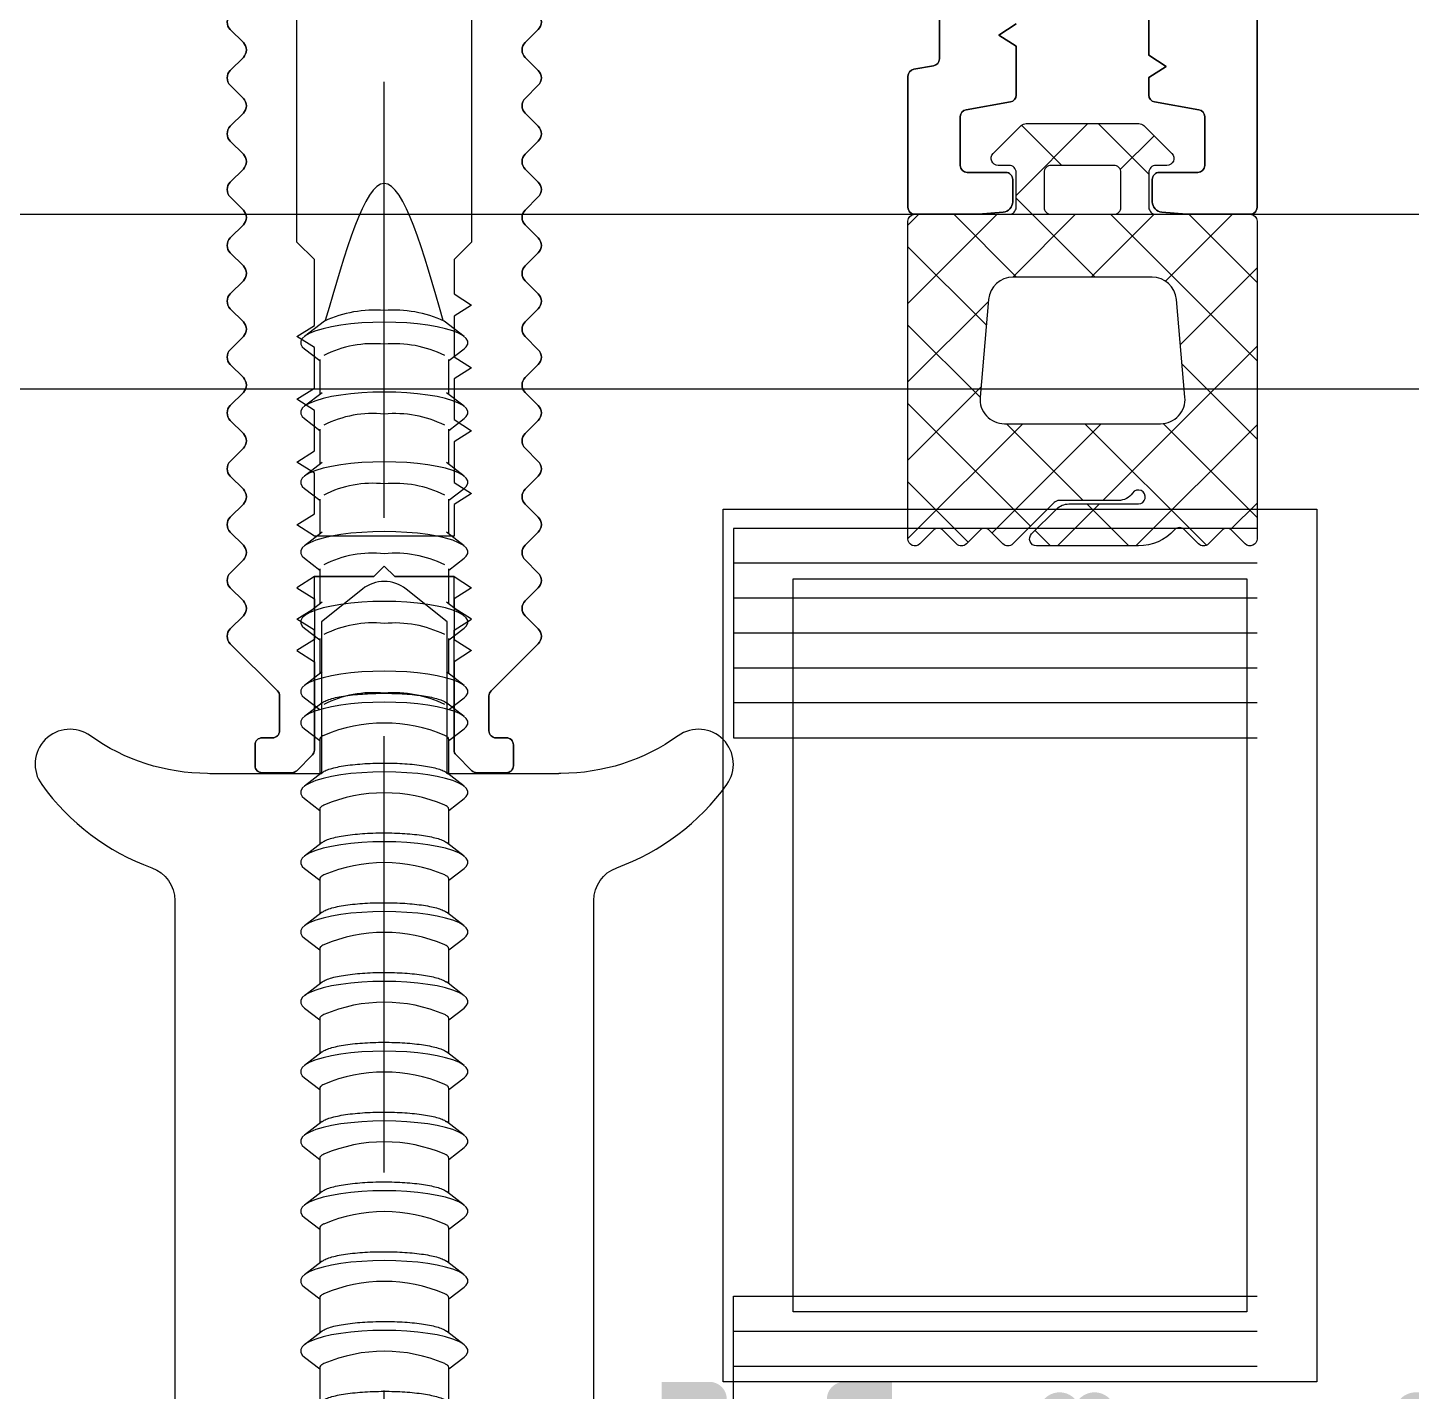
# Model space of a CAD drawing. Header units: inches. Extents: x 21 to 32698, y 13 to 3712.
# Drawn here: x 12556.437 to 12560.4, y 963.711 to 967.618 of the extents above; entities that cross this region are included whole.
import ezdxf

# ---------------------------------------------------------------- set-up
doc = ezdxf.new("R2010")
doc.units = ezdxf.units.IN
doc.header["$MEASUREMENT"] = 0
doc.set_wipeout_variables(frame=1)
doc.linetypes.add('1+1 dbx a2$0$374_BLD_A1_BLOK_2$0$HIDDEN', pattern=[0.375, 0.25, -0.125])
for name, color, linetype, lineweight in [('Z_MİM_-KM-GLAZ', 8, 'Continuous', 25), ('Z_MİM_-KM-PAINT', 8, 'Continuous', 25), ('Z_MİM_-KM-WALL-PLASTER', 8, 'Continuous', 25), ('Z_MİM_78-köpük', 8, 'Continuous', 25), ('Z_MİM_ALUMINIUM', 8, 'Continuous', 25), ('Z_MİM_fitiller_k', 8, 'Continuous', 25), ('Z_MİM_MYM_CAM', 8, 'Continuous', 25), ('Z_MİM_PROFIL', 8, 'Continuous', 25), ('Z_MİM_TR', 8, 'Continuous', 25)]:
    doc.layers.add(name, color=color, linetype=linetype, lineweight=lineweight)
pattern_1 = [(45, (15.19323, -18.45002), (-0.1122532, 0.1122532), []), (135, (15.19323, -18.45002), (-0.1122532, -0.1122532), [])]

# ---------------------------------------------------------------- blocks, each defined once
blk = doc.blocks.new('D09056')
at = {"layer": 'Z_MİM_78-köpük'}
blk.add_lwpolyline([(6, -9.143, -0.314914), (6.657, -8.204, 0.149332), (9.81, -5.822, 0.850698), (8.418, -4.422, -0.156616), (5.062, -5.5), (5, -5.5), (5, -5.509), (1.8, -5.509), (1.8, -1.16), (0.625, -0.219, 0.351086), (-0.625, -0.219), (-1.8, -1.16), (-1.8, -5.509), (-5, -5.509), (-5.062, -5.5, -0.156616), (-8.418, -4.422, 0.850698), (-9.81, -5.822, 0.149332), (-6.657, -8.204, -0.314914), (-6, -9.143), (-6, -25.073, -0.555494), (-7.442, -25.97, -0.047351), (-8.397, -25.381, 0.866334), (-9.803, -26.775, 0.237484), (-4.371, -29.509), (4.371, -29.509, 0.237484), (9.803, -26.775, 0.866334), (8.397, -25.381, -0.047351), (7.442, -25.97, -0.555494), (6, -25.073)], format="xyb", close=True, dxfattribs=at)
blk = doc.blocks.new('32323')
at = {"linetype": 'Continuous'}
for p, q in [((-1.384, -3.731), (-1.956, -4.172)), ((2.62, -4.172), (2.048, -3.731)), ((-1.956, -4.526), (-1.518, -4.863)), ((2.182, -4.863), (2.62, -4.526)), ((-1.518, -4.829), (-1.518, -5.835)), ((2.182, -5.835), (2.182, -4.829)), ((-1.451, -5.783), (-1.956, -6.172)), ((2.62, -6.172), (2.115, -5.783)), ((-1.956, -6.526), (-1.518, -6.863)), ((2.182, -6.863), (2.62, -6.526)), ((-1.518, -6.829), (-1.518, -7.835)), ((2.182, -7.835), (2.182, -6.829)), ((-1.451, -7.783), (-1.956, -8.172)), ((2.62, -8.172), (2.115, -7.783)), ((-1.956, -8.526), (-1.518, -8.863)), ((2.182, -8.863), (2.62, -8.526)), ((-1.518, -8.829), (-1.518, -9.835)), ((2.182, -9.835), (2.182, -8.829)), ((-1.451, -9.783), (-1.956, -10.172)), ((2.62, -10.172), (2.115, -9.783)), ((-1.956, -10.526), (-1.518, -10.863)), ((2.182, -10.863), (2.62, -10.526)), ((-1.518, -10.829), (-1.518, -11.835)), ((2.182, -11.835), (2.182, -10.829)), ((-1.451, -11.783), (-1.956, -12.172)), ((2.62, -12.172), (2.115, -11.783)), ((-1.956, -12.526), (-1.518, -12.863)), ((2.182, -12.863), (2.62, -12.526)), ((-1.518, -12.829), (-1.518, -13.835)), ((2.182, -13.835), (2.182, -12.829)), ((-1.451, -13.783), (-1.956, -14.172)), ((2.62, -14.172), (2.115, -13.783)), ((-1.956, -14.526), (-1.518, -14.863)), ((2.182, -14.863), (2.62, -14.526)), ((-1.448, -14.668), (-1.955, -15.059)), ((2.621, -15.059), (2.112, -14.667)), ((-1.955, -15.413), (-1.517, -15.75)), ((2.183, -15.75), (2.621, -15.413)), ((-1.517, -15.715), (-1.517, -16.721)), ((2.183, -16.721), (2.183, -15.715)), ((-1.448, -16.668), (-1.955, -17.059)), ((2.621, -17.059), (2.112, -16.667)), ((-1.955, -17.413), (-1.517, -17.75)), ((2.183, -17.75), (2.621, -17.413)), ((-1.517, -17.715), (-1.517, -18.721)), ((2.183, -18.721), (2.183, -17.715)), ((-1.448, -18.668), (-1.955, -19.059)), ((2.621, -19.059), (2.112, -18.667)), ((-1.955, -19.413), (-1.517, -19.75)), ((2.183, -19.75), (2.621, -19.413)), ((-1.517, -19.715), (-1.517, -20.721)), ((2.183, -20.721), (2.183, -19.715)), ((-1.448, -20.668), (-1.955, -21.059)), ((2.621, -21.059), (2.112, -20.667)), ((-1.955, -21.413), (-1.517, -21.75)), ((-1.517, -21.715), (-1.517, -22.721)), ((2.183, -21.75), (2.621, -21.413)), ((2.183, -22.721), (2.183, -21.715)), ((-1.448, -22.668), (-1.955, -23.059)), ((2.621, -23.059), (2.112, -22.667)), ((-1.955, -23.413), (-1.517, -23.75)), ((-1.517, -23.715), (-1.517, -24.721)), ((2.183, -23.75), (2.621, -23.413)), ((2.183, -24.721), (2.183, -23.715)), ((-1.448, -24.668), (-1.955, -25.059)), ((2.621, -25.059), (2.112, -24.667)), ((-1.955, -25.413), (-1.517, -25.75)), ((-1.517, -25.715), (-1.517, -26.721)), ((2.183, -25.75), (2.621, -25.413)), ((2.183, -26.721), (2.183, -25.715)), ((-1.448, -26.668), (-1.955, -27.059)), ((2.621, -27.059), (2.112, -26.667)), ((-1.955, -27.413), (-1.517, -27.75)), ((-1.517, -27.715), (-1.517, -28.721)), ((2.183, -27.75), (2.621, -27.413)), ((2.183, -28.721), (2.183, -27.715)), ((-1.448, -28.668), (-1.955, -29.059)), ((2.621, -29.059), (2.112, -28.667)), ((-1.955, -29.413), (-1.517, -29.75)), ((-1.517, -29.715), (-1.517, -30.721)), ((2.183, -29.75), (2.621, -29.413)), ((2.183, -30.721), (2.183, -29.715)), ((-1.448, -30.668), (-1.955, -31.059)), ((2.621, -31.059), (2.112, -30.667)), ((-1.955, -31.413), (-1.517, -31.75)), ((2.183, -31.75), (2.621, -31.413)), ((-1.517, -31.715), (-1.517, -32.721)), ((2.183, -32.721), (2.183, -31.715)), ((-1.448, -32.668), (-1.955, -33.059)), ((2.621, -33.059), (2.112, -32.667)), ((-1.955, -33.413), (-1.517, -33.75)), ((2.183, -33.75), (2.621, -33.413)), ((-1.517, -33.715), (-1.517, -34.721)), ((2.183, -34.721), (2.183, -33.715))]:
    blk.add_line(p, q, dxfattribs=at)
at = {"linetype": 'Continuous', "flags": 128}
for points in [[(0.332, -3.763), (0.005, -3.769), (-0.315, -3.785), (-0.624, -3.812), (-0.915, -3.849), (-1.182, -3.895), (-1.422, -3.949), (-1.629, -4.011), (-1.799, -4.08), (-1.929, -4.153), (-2.018, -4.23), (-2.062, -4.309), (-2.062, -4.389), (-2.018, -4.468), (-1.956, -4.526)], [(2.62, -4.526), (2.682, -4.468), (2.727, -4.389), (2.727, -4.309), (2.682, -4.23), (2.594, -4.153), (2.463, -4.08), (2.293, -4.011), (2.086, -3.949), (1.847, -3.895), (1.579, -3.849), (1.288, -3.812), (0.98, -3.785), (0.659, -3.769), (0.332, -3.763)], [(0.332, -5.763), (0.005, -5.769), (-0.315, -5.785), (-0.624, -5.812), (-0.915, -5.849), (-1.182, -5.895), (-1.422, -5.949), (-1.629, -6.011), (-1.799, -6.08), (-1.929, -6.153), (-2.018, -6.23), (-2.062, -6.309), (-2.062, -6.389), (-2.018, -6.468), (-1.956, -6.526)], [(2.62, -6.526), (2.682, -6.468), (2.727, -6.389), (2.727, -6.309), (2.682, -6.23), (2.594, -6.153), (2.463, -6.08), (2.293, -6.011), (2.086, -5.949), (1.847, -5.895), (1.579, -5.849), (1.288, -5.812), (0.98, -5.785), (0.659, -5.769), (0.332, -5.763)], [(0.332, -7.763), (0.005, -7.769), (-0.315, -7.785), (-0.624, -7.812), (-0.915, -7.849), (-1.182, -7.895), (-1.422, -7.949), (-1.629, -8.011), (-1.799, -8.08), (-1.929, -8.153), (-2.018, -8.23), (-2.062, -8.309), (-2.062, -8.389), (-2.018, -8.468), (-1.956, -8.526)], [(2.62, -8.526), (2.682, -8.468), (2.727, -8.389), (2.727, -8.309), (2.682, -8.23), (2.594, -8.153), (2.463, -8.08), (2.293, -8.011), (2.086, -7.949), (1.847, -7.895), (1.579, -7.849), (1.288, -7.812), (0.98, -7.785), (0.659, -7.769), (0.332, -7.763)], [(0.332, -9.763), (0.005, -9.769), (-0.315, -9.785), (-0.624, -9.812), (-0.915, -9.849), (-1.182, -9.895), (-1.422, -9.949), (-1.629, -10.011), (-1.799, -10.08), (-1.929, -10.153), (-2.018, -10.23), (-2.062, -10.309), (-2.062, -10.389), (-2.018, -10.468), (-1.956, -10.526)], [(2.62, -10.526), (2.682, -10.468), (2.727, -10.389), (2.727, -10.309), (2.682, -10.23), (2.594, -10.153), (2.463, -10.08), (2.293, -10.011), (2.086, -9.949), (1.847, -9.895), (1.579, -9.849), (1.288, -9.812), (0.98, -9.785), (0.659, -9.769), (0.332, -9.763)], [(0.332, -11.763), (0.005, -11.769), (-0.315, -11.785), (-0.624, -11.812), (-0.915, -11.849), (-1.182, -11.895), (-1.422, -11.949), (-1.629, -12.011), (-1.799, -12.08), (-1.929, -12.153), (-2.018, -12.23), (-2.062, -12.309), (-2.062, -12.389), (-2.018, -12.468), (-1.956, -12.526)], [(2.62, -12.526), (2.682, -12.468), (2.727, -12.389), (2.727, -12.309), (2.682, -12.23), (2.594, -12.153), (2.463, -12.08), (2.293, -12.011), (2.086, -11.949), (1.847, -11.895), (1.579, -11.849), (1.288, -11.812), (0.98, -11.785), (0.659, -11.769), (0.332, -11.763)], [(0.332, -13.763), (0.005, -13.769), (-0.315, -13.785), (-0.624, -13.812), (-0.915, -13.849), (-1.182, -13.895), (-1.422, -13.949), (-1.629, -14.011), (-1.799, -14.08), (-1.929, -14.153), (-2.018, -14.23), (-2.062, -14.309), (-2.062, -14.389), (-2.018, -14.468), (-1.956, -14.526)], [(2.62, -14.526), (2.682, -14.468), (2.727, -14.389), (2.727, -14.309), (2.682, -14.23), (2.594, -14.153), (2.463, -14.08), (2.293, -14.011), (2.086, -13.949), (1.847, -13.895), (1.579, -13.849), (1.288, -13.812), (0.98, -13.785), (0.659, -13.769), (0.332, -13.763)], [(0.333, -14.65), (0.006, -14.655), (-0.315, -14.672), (-0.623, -14.698), (-0.914, -14.735), (-1.182, -14.781), (-1.421, -14.836), (-1.628, -14.898), (-1.798, -14.966), (-1.929, -15.039), (-2.017, -15.116), (-2.062, -15.196), (-2.062, -15.276), (-2.017, -15.355), (-1.955, -15.413)], [(2.621, -15.413), (2.682, -15.355), (2.727, -15.276), (2.727, -15.196), (2.682, -15.116), (2.594, -15.039), (2.464, -14.966), (2.293, -14.898), (2.087, -14.836), (1.847, -14.781), (1.58, -14.735), (1.289, -14.698), (0.98, -14.672), (0.659, -14.655), (0.333, -14.65)], [(0.333, -16.65), (0.006, -16.655), (-0.315, -16.672), (-0.623, -16.698), (-0.914, -16.735), (-1.182, -16.781), (-1.421, -16.836), (-1.628, -16.898), (-1.798, -16.966), (-1.929, -17.039), (-2.017, -17.116), (-2.062, -17.196), (-2.062, -17.276), (-2.017, -17.355), (-1.955, -17.413)], [(2.621, -17.413), (2.682, -17.355), (2.727, -17.276), (2.727, -17.196), (2.682, -17.116), (2.594, -17.039), (2.464, -16.966), (2.293, -16.898), (2.087, -16.836), (1.847, -16.781), (1.58, -16.735), (1.289, -16.698), (0.98, -16.672), (0.659, -16.655), (0.333, -16.65)], [(0.333, -18.65), (0.006, -18.655), (-0.315, -18.672), (-0.623, -18.698), (-0.914, -18.735), (-1.182, -18.781), (-1.421, -18.836), (-1.628, -18.898), (-1.798, -18.966), (-1.929, -19.039), (-2.017, -19.116), (-2.062, -19.196), (-2.062, -19.276), (-2.017, -19.355), (-1.955, -19.413)], [(2.621, -19.413), (2.682, -19.355), (2.727, -19.276), (2.727, -19.196), (2.682, -19.116), (2.594, -19.039), (2.464, -18.966), (2.293, -18.898), (2.087, -18.836), (1.847, -18.781), (1.58, -18.735), (1.289, -18.698), (0.98, -18.672), (0.659, -18.655), (0.333, -18.65)], [(0.333, -20.65), (0.006, -20.655), (-0.315, -20.672), (-0.623, -20.698), (-0.914, -20.735), (-1.182, -20.781), (-1.421, -20.836), (-1.628, -20.898), (-1.798, -20.966), (-1.929, -21.039), (-2.017, -21.116), (-2.062, -21.196), (-2.062, -21.276), (-2.017, -21.355), (-1.955, -21.413)], [(2.621, -21.413), (2.682, -21.355), (2.727, -21.276), (2.727, -21.196), (2.682, -21.116), (2.594, -21.039), (2.464, -20.966), (2.293, -20.898), (2.087, -20.836), (1.847, -20.781), (1.58, -20.735), (1.289, -20.698), (0.98, -20.672), (0.659, -20.655), (0.333, -20.65)], [(0.333, -22.65), (0.006, -22.655), (-0.315, -22.672), (-0.623, -22.698), (-0.914, -22.735), (-1.182, -22.781), (-1.421, -22.836), (-1.628, -22.898), (-1.798, -22.966), (-1.929, -23.039), (-2.017, -23.116), (-2.062, -23.196), (-2.062, -23.276), (-2.017, -23.355), (-1.955, -23.413)], [(2.621, -23.413), (2.682, -23.355), (2.727, -23.276), (2.727, -23.196), (2.682, -23.116), (2.594, -23.039), (2.464, -22.966), (2.293, -22.898), (2.087, -22.836), (1.847, -22.781), (1.58, -22.735), (1.289, -22.698), (0.98, -22.672), (0.659, -22.655), (0.333, -22.65)], [(0.333, -24.65), (0.006, -24.655), (-0.315, -24.672), (-0.623, -24.698), (-0.914, -24.735), (-1.182, -24.781), (-1.421, -24.836), (-1.628, -24.898), (-1.798, -24.966), (-1.929, -25.039), (-2.017, -25.116), (-2.062, -25.196), (-2.062, -25.276), (-2.017, -25.355), (-1.955, -25.413)], [(2.621, -25.413), (2.682, -25.355), (2.727, -25.276), (2.727, -25.196), (2.682, -25.116), (2.594, -25.039), (2.464, -24.966), (2.293, -24.898), (2.087, -24.836), (1.847, -24.781), (1.58, -24.735), (1.289, -24.698), (0.98, -24.672), (0.659, -24.655), (0.333, -24.65)], [(0.333, -26.65), (0.006, -26.655), (-0.315, -26.672), (-0.623, -26.698), (-0.914, -26.735), (-1.182, -26.781), (-1.421, -26.836), (-1.628, -26.898), (-1.798, -26.966), (-1.929, -27.039), (-2.017, -27.116), (-2.062, -27.196), (-2.062, -27.276), (-2.017, -27.355), (-1.955, -27.413)], [(2.621, -27.413), (2.682, -27.355), (2.727, -27.276), (2.727, -27.196), (2.682, -27.116), (2.594, -27.039), (2.464, -26.966), (2.293, -26.898), (2.087, -26.836), (1.847, -26.781), (1.58, -26.735), (1.289, -26.698), (0.98, -26.672), (0.659, -26.655), (0.333, -26.65)], [(0.333, -28.65), (0.006, -28.655), (-0.315, -28.672), (-0.623, -28.698), (-0.914, -28.735), (-1.182, -28.781), (-1.421, -28.836), (-1.628, -28.898), (-1.798, -28.966), (-1.929, -29.039), (-2.017, -29.116), (-2.062, -29.196), (-2.062, -29.276), (-2.017, -29.355), (-1.955, -29.413)], [(2.621, -29.413), (2.682, -29.355), (2.727, -29.276), (2.727, -29.196), (2.682, -29.116), (2.594, -29.039), (2.464, -28.966), (2.293, -28.898), (2.087, -28.836), (1.847, -28.781), (1.58, -28.735), (1.289, -28.698), (0.98, -28.672), (0.659, -28.655), (0.333, -28.65)], [(0.333, -30.65), (0.006, -30.655), (-0.315, -30.672), (-0.623, -30.698), (-0.914, -30.735), (-1.182, -30.781), (-1.421, -30.836), (-1.628, -30.898), (-1.798, -30.966), (-1.929, -31.039), (-2.017, -31.116), (-2.062, -31.196), (-2.062, -31.276), (-2.017, -31.355), (-1.955, -31.413)], [(2.621, -31.413), (2.682, -31.355), (2.727, -31.276), (2.727, -31.196), (2.682, -31.116), (2.594, -31.039), (2.464, -30.966), (2.293, -30.898), (2.087, -30.836), (1.847, -30.781), (1.58, -30.735), (1.289, -30.698), (0.98, -30.672), (0.659, -30.655), (0.333, -30.65)], [(0.333, -32.65), (0.006, -32.655), (-0.315, -32.672), (-0.623, -32.698), (-0.914, -32.735), (-1.182, -32.781), (-1.421, -32.836), (-1.628, -32.898), (-1.798, -32.966), (-1.929, -33.039), (-2.017, -33.116), (-2.062, -33.196), (-2.062, -33.276), (-2.017, -33.355), (-1.955, -33.413)], [(2.621, -33.413), (2.682, -33.355), (2.727, -33.276), (2.727, -33.196), (2.682, -33.116), (2.594, -33.039), (2.464, -32.966), (2.293, -32.898), (2.087, -32.836), (1.847, -32.781), (1.58, -32.735), (1.289, -32.698), (0.98, -32.672), (0.659, -32.655), (0.333, -32.65)]]:
    blk.add_lwpolyline(points, dxfattribs=at)
at = {"linetype": 'Continuous'}
for centre, radius, start, end in [((0.069, -6.906), 3.491, 85.6736, 114.5911), ((0.596, -6.906), 3.491, 65.4089, 94.3264), ((0.006, -7.478), 3.1, 83.9654, 116.9829), ((0.631, -7.623), 3.242, 63.7595, 95.2922), ((0.006, -9.478), 3.1, 83.9654, 116.9829), ((0.631, -9.623), 3.242, 63.7595, 95.2922), ((0.006, -11.478), 3.1, 83.9654, 116.9829), ((0.631, -11.623), 3.242, 63.7595, 95.2922), ((0.006, -13.478), 3.1, 83.9654, 116.9829), ((0.631, -13.623), 3.242, 63.7595, 95.2922), ((0.006, -15.478), 3.1, 83.9654, 116.9829), ((0.631, -15.623), 3.242, 63.7595, 95.2922), ((0.006, -17.478), 3.1, 83.9654, 116.9829), ((0.631, -17.623), 3.242, 63.7595, 95.2922), ((0.333, -19.659), 4.412, 66.8739, 113.1261), ((0.333, -21.659), 4.412, 66.8739, 113.1261), ((0.333, -23.659), 4.412, 66.8739, 113.1261), ((0.333, -25.659), 4.412, 66.8739, 113.1261), ((0.333, -27.659), 4.412, 66.8739, 113.1261), ((0.333, -29.659), 4.412, 66.8739, 113.1261), ((0.333, -31.659), 4.412, 66.8739, 113.1261), ((0.333, -33.659), 4.412, 66.8739, 113.1261), ((0.333, -35.659), 4.412, 66.8739, 113.1261), ((0.333, -37.659), 4.412, 66.8739, 113.1261)]:
    blk.add_arc(centre, radius, start, end, dxfattribs=at)
blk.add_open_spline([(2.021, -3.712), (1.458, -1.75), (0.332, 2.175), (-0.794, -1.75), (-1.356, -3.712)], degree=3, dxfattribs=at)
for points, knots in [([(-1.446, -14.67), (-1.421, -14.652), (-1.366, -14.613), (-1.217, -14.558), (-1.02, -14.508), (-0.781, -14.465), (-0.514, -14.433), (-0.221, -14.409), (0.082, -14.396), (0.394, -14.393), (0.699, -14.4), (0.996, -14.417), (1.271, -14.443), (1.523, -14.478), (1.742, -14.521), (1.922, -14.572), (2.048, -14.622), (2.093, -14.657), (2.11, -14.67)], [0, 0, 0, 0, 0.055523, 0.121419, 0.189295, 0.25398, 0.320615, 0.384043, 0.449365, 0.511897, 0.576262, 0.638514, 0.70255, 0.765196, 0.829608, 0.8932, 0.958568, 1, 1, 1, 1]), ([(-1.4, -15.601), (-1.437, -15.622), (-1.504, -15.659), (-1.513, -15.698), (-1.517, -15.715)], [0, 0, 0, 0, 0.544146, 1, 1, 1, 1]), ([(2.177, -15.715), (2.177, -15.703), (2.177, -15.673), (2.13, -15.634), (2.08, -15.609), (2.065, -15.601)], [0, 0, 0, 0, 0.3131142, 0.7960874, 1, 1, 1, 1]), ([(-1.446, -16.67), (-1.421, -16.652), (-1.366, -16.613), (-1.217, -16.558), (-1.02, -16.508), (-0.781, -16.465), (-0.514, -16.433), (-0.221, -16.409), (0.082, -16.396), (0.394, -16.393), (0.699, -16.4), (0.996, -16.417), (1.271, -16.443), (1.523, -16.478), (1.742, -16.521), (1.922, -16.572), (2.048, -16.622), (2.093, -16.657), (2.11, -16.67)], [0, 0, 0, 0, 0.055523, 0.121419, 0.189295, 0.25398, 0.320615, 0.384043, 0.449365, 0.511897, 0.576262, 0.638514, 0.70255, 0.765196, 0.829608, 0.8932, 0.958568, 1, 1, 1, 1]), ([(-1.4, -17.601), (-1.437, -17.622), (-1.504, -17.659), (-1.513, -17.698), (-1.517, -17.715)], [0, 0, 0, 0, 0.544146, 1, 1, 1, 1]), ([(2.177, -17.715), (2.177, -17.703), (2.177, -17.673), (2.13, -17.634), (2.08, -17.609), (2.065, -17.601)], [0, 0, 0, 0, 0.3131142, 0.7960874, 1, 1, 1, 1]), ([(-1.446, -18.67), (-1.421, -18.652), (-1.366, -18.613), (-1.217, -18.558), (-1.02, -18.508), (-0.781, -18.465), (-0.514, -18.433), (-0.221, -18.409), (0.082, -18.396), (0.394, -18.393), (0.699, -18.4), (0.996, -18.417), (1.271, -18.443), (1.523, -18.478), (1.742, -18.521), (1.922, -18.572), (2.048, -18.622), (2.093, -18.657), (2.11, -18.67)], [0, 0, 0, 0, 0.055523, 0.121419, 0.189295, 0.25398, 0.320615, 0.384043, 0.449365, 0.511897, 0.576262, 0.638514, 0.70255, 0.765196, 0.829608, 0.8932, 0.958568, 1, 1, 1, 1]), ([(-1.4, -19.601), (-1.437, -19.622), (-1.504, -19.659), (-1.513, -19.698), (-1.517, -19.715)], [0, 0, 0, 0, 0.544146, 1, 1, 1, 1]), ([(2.177, -19.715), (2.177, -19.703), (2.177, -19.673), (2.13, -19.634), (2.08, -19.609), (2.065, -19.601)], [0, 0, 0, 0, 0.3131142, 0.7960874, 1, 1, 1, 1]), ([(-1.446, -20.67), (-1.421, -20.652), (-1.366, -20.613), (-1.217, -20.558), (-1.02, -20.508), (-0.781, -20.465), (-0.514, -20.433), (-0.221, -20.409), (0.082, -20.396), (0.394, -20.393), (0.699, -20.4), (0.996, -20.417), (1.271, -20.443), (1.523, -20.478), (1.742, -20.521), (1.922, -20.572), (2.048, -20.622), (2.093, -20.657), (2.11, -20.67)], [0, 0, 0, 0, 0.055523, 0.121419, 0.189295, 0.25398, 0.320615, 0.384043, 0.449365, 0.511897, 0.576262, 0.638514, 0.70255, 0.765196, 0.829608, 0.8932, 0.958568, 1, 1, 1, 1]), ([(-1.4, -21.601), (-1.437, -21.622), (-1.504, -21.659), (-1.513, -21.698), (-1.517, -21.715)], [0, 0, 0, 0, 0.544146, 1, 1, 1, 1]), ([(2.177, -21.715), (2.177, -21.703), (2.177, -21.673), (2.13, -21.634), (2.08, -21.609), (2.065, -21.601)], [0, 0, 0, 0, 0.3131142, 0.7960874, 1, 1, 1, 1]), ([(-1.446, -22.67), (-1.421, -22.652), (-1.366, -22.613), (-1.217, -22.558), (-1.02, -22.508), (-0.781, -22.465), (-0.514, -22.433), (-0.221, -22.409), (0.082, -22.396), (0.394, -22.393), (0.699, -22.4), (0.996, -22.417), (1.271, -22.443), (1.523, -22.478), (1.742, -22.521), (1.922, -22.572), (2.048, -22.622), (2.093, -22.657), (2.11, -22.67)], [0, 0, 0, 0, 0.055523, 0.121419, 0.189295, 0.25398, 0.320615, 0.384043, 0.449365, 0.511897, 0.576262, 0.638514, 0.70255, 0.765196, 0.829608, 0.8932, 0.958568, 1, 1, 1, 1]), ([(-1.4, -23.601), (-1.437, -23.622), (-1.504, -23.659), (-1.513, -23.698), (-1.517, -23.715)], [0, 0, 0, 0, 0.544146, 1, 1, 1, 1]), ([(2.177, -23.715), (2.177, -23.703), (2.177, -23.673), (2.13, -23.634), (2.08, -23.609), (2.065, -23.601)], [0, 0, 0, 0, 0.313114, 0.796087, 1, 1, 1, 1]), ([(-1.446, -24.67), (-1.421, -24.652), (-1.366, -24.613), (-1.217, -24.558), (-1.02, -24.508), (-0.781, -24.465), (-0.514, -24.433), (-0.221, -24.409), (0.082, -24.396), (0.394, -24.393), (0.699, -24.4), (0.996, -24.417), (1.271, -24.443), (1.523, -24.478), (1.742, -24.521), (1.922, -24.572), (2.048, -24.622), (2.093, -24.657), (2.11, -24.67)], [0, 0, 0, 0, 0.055523, 0.121419, 0.189295, 0.25398, 0.320615, 0.384043, 0.449365, 0.511897, 0.576262, 0.638514, 0.70255, 0.765196, 0.829608, 0.8932, 0.958568, 1, 1, 1, 1]), ([(-1.4, -25.601), (-1.437, -25.622), (-1.504, -25.659), (-1.513, -25.698), (-1.517, -25.715)], [0, 0, 0, 0, 0.5441463, 1, 1, 1, 1]), ([(2.177, -25.715), (2.177, -25.703), (2.177, -25.673), (2.13, -25.634), (2.08, -25.609), (2.065, -25.601)], [0, 0, 0, 0, 0.3131142, 0.7960874, 1, 1, 1, 1]), ([(-1.446, -26.67), (-1.421, -26.652), (-1.366, -26.613), (-1.217, -26.558), (-1.02, -26.508), (-0.781, -26.465), (-0.514, -26.433), (-0.221, -26.409), (0.082, -26.396), (0.394, -26.393), (0.699, -26.4), (0.996, -26.417), (1.271, -26.443), (1.523, -26.478), (1.742, -26.521), (1.922, -26.572), (2.048, -26.622), (2.093, -26.657), (2.11, -26.67)], [0, 0, 0, 0, 0.055523, 0.121419, 0.189295, 0.25398, 0.320615, 0.384043, 0.449365, 0.511897, 0.576262, 0.638514, 0.70255, 0.765196, 0.829608, 0.8932, 0.958568, 1, 1, 1, 1]), ([(-1.4, -27.601), (-1.437, -27.622), (-1.504, -27.659), (-1.513, -27.698), (-1.517, -27.715)], [0, 0, 0, 0, 0.544146, 1, 1, 1, 1]), ([(2.177, -27.715), (2.177, -27.703), (2.177, -27.673), (2.13, -27.634), (2.08, -27.609), (2.065, -27.601)], [0, 0, 0, 0, 0.3131142, 0.7960874, 1, 1, 1, 1]), ([(-1.446, -28.67), (-1.421, -28.652), (-1.366, -28.613), (-1.217, -28.558), (-1.02, -28.508), (-0.781, -28.465), (-0.514, -28.433), (-0.221, -28.409), (0.082, -28.396), (0.394, -28.393), (0.699, -28.4), (0.996, -28.417), (1.271, -28.443), (1.523, -28.478), (1.742, -28.521), (1.922, -28.572), (2.048, -28.622), (2.093, -28.657), (2.11, -28.67)], [0, 0, 0, 0, 0.055523, 0.121419, 0.189295, 0.25398, 0.320615, 0.384043, 0.449365, 0.511897, 0.576262, 0.638514, 0.70255, 0.765196, 0.829608, 0.8932, 0.958568, 1, 1, 1, 1]), ([(-1.4, -29.601), (-1.437, -29.622), (-1.504, -29.659), (-1.513, -29.698), (-1.517, -29.715)], [0, 0, 0, 0, 0.544146, 1, 1, 1, 1]), ([(2.177, -29.715), (2.177, -29.703), (2.177, -29.673), (2.13, -29.634), (2.08, -29.609), (2.065, -29.601)], [0, 0, 0, 0, 0.313114, 0.796087, 1, 1, 1, 1]), ([(-1.446, -30.67), (-1.421, -30.652), (-1.366, -30.613), (-1.217, -30.558), (-1.02, -30.508), (-0.781, -30.465), (-0.514, -30.433), (-0.221, -30.409), (0.082, -30.396), (0.394, -30.393), (0.699, -30.4), (0.996, -30.417), (1.271, -30.443), (1.523, -30.478), (1.742, -30.521), (1.922, -30.572), (2.048, -30.622), (2.093, -30.657), (2.11, -30.67)], [0, 0, 0, 0, 0.055523, 0.121419, 0.189295, 0.25398, 0.320615, 0.384043, 0.449365, 0.511897, 0.576262, 0.638514, 0.70255, 0.765196, 0.829608, 0.8932, 0.958568, 1, 1, 1, 1]), ([(-1.4, -31.601), (-1.437, -31.622), (-1.504, -31.659), (-1.513, -31.698), (-1.517, -31.715)], [0, 0, 0, 0, 0.544146, 1, 1, 1, 1]), ([(2.177, -31.715), (2.177, -31.703), (2.177, -31.673), (2.13, -31.634), (2.08, -31.609), (2.065, -31.601)], [0, 0, 0, 0, 0.313114, 0.796087, 1, 1, 1, 1]), ([(-1.446, -32.67), (-1.421, -32.652), (-1.366, -32.613), (-1.217, -32.558), (-1.02, -32.508), (-0.781, -32.465), (-0.514, -32.433), (-0.221, -32.409), (0.082, -32.396), (0.394, -32.393), (0.699, -32.4), (0.996, -32.417), (1.271, -32.443), (1.523, -32.478), (1.742, -32.521), (1.922, -32.572), (2.048, -32.622), (2.093, -32.657), (2.11, -32.67)], [0, 0, 0, 0, 0.0555229, 0.1214188, 0.1892952, 0.2539803, 0.3206149, 0.3840434, 0.4493646, 0.5118974, 0.5762617, 0.6385136, 0.7025505, 0.7651964, 0.8296079, 0.8931997, 0.9585684, 1, 1, 1, 1]), ([(-1.4, -33.601), (-1.437, -33.622), (-1.504, -33.659), (-1.513, -33.698), (-1.517, -33.715)], [0, 0, 0, 0, 0.5441463, 1, 1, 1, 1]), ([(2.177, -33.715), (2.177, -33.703), (2.177, -33.673), (2.13, -33.634), (2.08, -33.609), (2.065, -33.601)], [0, 0, 0, 0, 0.3131142, 0.7960874, 1, 1, 1, 1]), ([(-1.446, -34.67), (-1.421, -34.652), (-1.366, -34.613), (-1.217, -34.558), (-1.02, -34.508), (-0.781, -34.465), (-0.514, -34.433), (-0.221, -34.409), (0.082, -34.396), (0.394, -34.393), (0.699, -34.4), (0.996, -34.417), (1.271, -34.443), (1.523, -34.478), (1.742, -34.521), (1.922, -34.572), (2.048, -34.622), (2.093, -34.657), (2.11, -34.67)], [0, 0, 0, 0, 0.0555229, 0.1214188, 0.1892952, 0.2539803, 0.3206149, 0.3840434, 0.4493646, 0.5118974, 0.5762617, 0.6385136, 0.7025505, 0.7651964, 0.8296079, 0.8931997, 0.9585684, 1, 1, 1, 1])]:
    blk.add_open_spline(points, degree=3, knots=knots, dxfattribs=at)
blk = doc.blocks.new('-KM-AL1 150_900')
blk.add_wipeout([(151.4879, -34.02), (151.7258, -15.4799), (149.45, -15.45), (149.45, 7.15), (9.45, 7.15), (9.45, -15.45), (7.3978, -15.45), (7.5673, -34.0611)])
at = {"layer": 'Z_MİM_fitiller_k'}
h = blk.add_hatch(dxfattribs=at)
h.set_pattern_fill('ANSI37', color=256, scale=0.05)
h.set_pattern_definition(pattern_1)
h.paths.add_polyline_path([(17.4032, -30.45, -0.414214), (17.3832, -30.43), (17.3832, -30.33, -0.414214), (17.4032, -30.31), (17.4349, -30.31, 0.668179), (17.4491, -30.2759), (17.3691, -30.1959, 0.198912), (17.3549, -30.19), (17.0315, -30.19, 0.198912), (17.0174, -30.1959), (16.9374, -30.2759, 1.274187), (16.9708, -30.3143, -0.627364), (17.0032, -30.33), (17.0032, -30.43, -0.414214), (16.9832, -30.45), (16.7132, -30.45, 0.414214), (16.6932, -30.47), (16.6932, -31.38, 0.668179), (16.7274, -31.3942), (16.7657, -31.3559, -0.414214), (16.7939, -31.3559), (16.8322, -31.3942, 0.414214), (16.8605, -31.3942), (16.8988, -31.3559, -0.414214), (16.9271, -31.3559), (16.9654, -31.3942, 0.414214), (16.9936, -31.3942), (17.1178, -31.27), (17.2958, -31.27, 0.245393), (17.3368, -31.2486, -1.650385), (17.3532, -31.28), (17.1539, -31.28, 0.198912), (17.1186, -31.2947), (17.0474, -31.3659, 0.668179), (17.0615, -31.4), (17.3532, -31.4, 0.210768), (17.4566, -31.3544, -0.427607), (17.4855, -31.3537), (17.5259, -31.3942, 0.414214), (17.5542, -31.3942), (17.5925, -31.3559, -0.414214), (17.6208, -31.3559), (17.6591, -31.3942, 0.668179), (17.6932, -31.38), (17.6932, -30.47, 0.414214), (17.6732, -30.45)])
h.paths.add_polyline_path([(17.4621, -30.6939), (17.4866, -30.9739, -0.440011), (17.4168, -31.05), (16.9696, -31.05, -0.440011), (16.8999, -30.9739), (16.9244, -30.6939, -0.388879), (16.9941, -30.63), (17.3923, -30.63, -0.388879)], flags=16)
h.paths.add_polyline_path([(17.2832, -30.45, 0.414214), (17.3032, -30.43), (17.3032, -30.33, 0.414214), (17.2832, -30.31), (17.1032, -30.31, 0.414214), (17.0832, -30.33), (17.0832, -30.43, 0.414214), (17.1032, -30.45)], flags=17)
h.paths.add_polyline_path([(17.3477, -34.1441, -0.414214), (17.3194, -34.1441), (17.2811, -34.1059, 0.414214), (17.2528, -34.1059), (17.1287, -34.23), (16.9507, -34.23, 0.245393), (16.9096, -34.2514, -1.650385), (16.8932, -34.22), (17.0925, -34.22, 0.198912), (17.1279, -34.2054), (17.1991, -34.1341, 0.668179), (17.1849, -34.1), (16.8932, -34.1, 0.210768), (16.7898, -34.1456, -0.427607), (16.7609, -34.1463), (16.7205, -34.1059, 0.414214), (16.6922, -34.1059), (16.6539, -34.1441, -0.414214), (16.6257, -34.1441), (16.5874, -34.1059, 0.668179), (16.5532, -34.12), (16.5532, -34.43, 0.414214), (16.5732, -34.45), (16.8432, -34.45, -0.414214), (16.8632, -34.47), (16.8632, -34.57, -0.414214), (16.8432, -34.59), (16.8115, -34.59, 0.668179), (16.7974, -34.6241), (16.8774, -34.7041, 0.198912), (16.8915, -34.71), (17.2149, -34.71, 0.198912), (17.2291, -34.7041), (17.3091, -34.6241, 1.274187), (17.2757, -34.5857, -0.627364), (17.2432, -34.57), (17.2432, -34.47, -0.414214), (17.2632, -34.45), (17.6931, -34.45, 0.176327), (17.706, -34.4453), (18.0754, -34.1353, 0.700208), (18.0626, -34.1), (17.9687, -34.1, 0.131652), (17.9587, -34.1027), (17.717, -34.2422, -0.493145), (17.5704, -34.1815), (17.5525, -34.1148, 0.57735), (17.5191, -34.1059), (17.4808, -34.1441, -0.414214), (17.4525, -34.1441), (17.4142, -34.1059, 0.414214), (17.3859, -34.1059)])
h.paths.add_polyline_path([(17.1632, -34.47), (17.1632, -34.57, -0.414214), (17.1432, -34.59), (16.9632, -34.59, -0.414214), (16.9432, -34.57), (16.9432, -34.47, -0.414214), (16.9632, -34.45), (17.1432, -34.45, -0.414214)], flags=16)
h = blk.add_hatch(dxfattribs=at)
h.set_pattern_fill('ANSI37', color=256, scale=0.05)
h.set_pattern_definition(pattern_1)
h.paths.add_polyline_path([(17.6732, -30.45, -0.414214), (17.6932, -30.47), (17.6932, -31.38, -0.668179), (17.6591, -31.3942), (17.6208, -31.3559, 0.414214), (17.5925, -31.3559), (17.5542, -31.3942, -0.414214), (17.5259, -31.3942), (17.4855, -31.3537, 0.427607), (17.4566, -31.3544, -0.210768), (17.3532, -31.4), (17.0615, -31.4, -0.668179), (17.0474, -31.3659), (17.1186, -31.2947, -0.198912), (17.1539, -31.28), (17.3532, -31.28, 1.650385), (17.3368, -31.2486, -0.245393), (17.2958, -31.27), (17.1261, -31.27, 0.198912), (17.1119, -31.2759), (16.9936, -31.3942, -0.414214), (16.9654, -31.3942), (16.9271, -31.3559, 0.414214), (16.8988, -31.3559), (16.8605, -31.3942, -0.414214), (16.8322, -31.3942), (16.7939, -31.3559, 0.414214), (16.7657, -31.3559), (16.7274, -31.3942, -0.668179), (16.6932, -31.38), (16.6932, -30.47, -0.414214), (16.7132, -30.45), (16.9832, -30.45, 0.414214), (17.0032, -30.43), (17.0032, -30.33, 0.414214), (16.9832, -30.31), (16.9515, -30.31, -0.668179), (16.9374, -30.2759), (17.0174, -30.1959, -0.198912), (17.0315, -30.19), (17.3549, -30.19, -0.198912), (17.3691, -30.1959), (17.4491, -30.2759, -0.668179), (17.4349, -30.31), (17.4032, -30.31, 0.414214), (17.3832, -30.33), (17.3832, -30.43, 0.414214), (17.4032, -30.45)])
h.paths.add_polyline_path([(17.3923, -30.63), (16.9941, -30.63, 0.388879), (16.9244, -30.6939), (16.8999, -30.9739, 0.440011), (16.9696, -31.05), (17.4168, -31.05, 0.440011), (17.4866, -30.9739), (17.4621, -30.6939, 0.388879)], flags=16)
h.paths.add_polyline_path([(17.3032, -30.43, -0.414214), (17.2832, -30.45), (17.1032, -30.45, -0.414214), (17.0832, -30.43), (17.0832, -30.33, -0.414214), (17.1032, -30.31), (17.2832, -30.31, -0.414214), (17.3032, -30.33)], flags=16)
h.paths.add_polyline_path([(17.3477, -34.1441), (17.3859, -34.1059, -0.414214), (17.4142, -34.1059), (17.4525, -34.1441, 0.414214), (17.4808, -34.1441), (17.5191, -34.1059, -0.57735), (17.5525, -34.1148), (17.5704, -34.1815, 0.493145), (17.717, -34.2422), (17.9587, -34.1027, -0.131652), (17.9687, -34.1), (18.0626, -34.1, -0.700208), (18.0754, -34.1353), (17.706, -34.4453, -0.176327), (17.6931, -34.45), (17.2632, -34.45, 0.414214), (17.2432, -34.47), (17.2432, -34.57, 0.414214), (17.2632, -34.59), (17.2949, -34.59, -0.668179), (17.3091, -34.6241), (17.2291, -34.7041, -0.198912), (17.2149, -34.71), (16.8915, -34.71, -0.198912), (16.8774, -34.7041), (16.7974, -34.6241, -0.668179), (16.8115, -34.59), (16.8432, -34.59, 0.414214), (16.8632, -34.57), (16.8632, -34.47, 0.414214), (16.8432, -34.45), (16.5732, -34.45, -0.414214), (16.5532, -34.43), (16.5532, -34.12, -0.668179), (16.5874, -34.1059), (16.6257, -34.1441, 0.414214), (16.6539, -34.1441), (16.6922, -34.1059, -0.414214), (16.7205, -34.1059), (16.7609, -34.1463, 0.427607), (16.7898, -34.1456, -0.210768), (16.8932, -34.1), (17.1849, -34.1, -0.668179), (17.1991, -34.1341), (17.1279, -34.2054, -0.198912), (17.0925, -34.22), (16.8932, -34.22, 1.650385), (16.9096, -34.2514, -0.245393), (16.9507, -34.23), (17.1204, -34.23, 0.198912), (17.1345, -34.2241), (17.2528, -34.1059, -0.414214), (17.2811, -34.1059), (17.3194, -34.1441, 0.414214)])
h.paths.add_polyline_path([(17.1432, -34.45), (16.9632, -34.45, 0.414214), (16.9432, -34.47), (16.9432, -34.57, 0.414214), (16.9632, -34.59), (17.1432, -34.59, 0.414214), (17.1632, -34.57), (17.1632, -34.47, 0.414214)], flags=16)
at = {"layer": 'Z_MİM_PROFIL'}
h = blk.add_hatch(color=256, dxfattribs=at)
h.paths.add_polyline_path([(20.3694, -32.3953), (19.4877, -32.3953), (18.606, -32.3953, -0.843039), (18.5477, -32.3853), (18.5477, -32.3653), (18.6213, -32.0906), (18.6029, -32.0722, 0.176327), (18.5905, -32.0664), (18.3503, -32.0454, 1.138359), (18.3528, -32.1048, 0.697699), (18.3246, -32.1536), (18.4177, -32.2653), (18.4177, -32.3969), (18.3214, -32.4121, 0.368919), (18.2877, -32.4516), (18.2877, -32.5731, 0.461006), (18.3339, -32.6126), (18.6877, -32.5566), (18.6877, -33.2853), (18.7177, -33.3153), (18.6877, -33.3453), (18.6877, -34.0753), (18.3277, -34.0753), (18.3277, -33.8853, 0.414214), (18.2677, -33.8253), (18.1477, -33.8253, 0.648232), (18.103, -33.9253), (18.2077, -33.9253), (18.2077, -34.0953), (17.1677, -34.0953), (17.1677, -33.9253), (17.2724, -33.9253, 1.074745), (17.1777, -33.8521, 0.742955), (17.0677, -33.8853), (17.0677, -34.0853), (16.6477, -34.0853), (16.6477, -33.7953), (16.5109, -33.7953, 0.746966), (16.4837, -33.8872, -0.236898), (16.4677, -33.8953), (16.5477, -33.8953), (16.5477, -34.1053), (16.0877, -34.1053), (16.0877, -33.8953), (16.1677, -33.8953, 4.221222), (16.1516, -33.8872, 0.746966), (16.1244, -33.7953), (15.9877, -33.7953), (15.9877, -34.2253, 0.414214), (16.0077, -34.2453), (22.9677, -34.2453, 0.414214), (22.9877, -34.2253), (22.9877, -33.7953), (22.8509, -33.7953, 0.746966), (22.8237, -33.8872, -0.236898), (22.8077, -33.8953), (22.8877, -33.8953), (22.8877, -34.1053), (22.4277, -34.1053), (22.4277, -33.8953), (22.5077, -33.8953, 4.221222), (22.4916, -33.8872, 0.746966), (22.4644, -33.7953), (22.3277, -33.7953), (22.3277, -34.0853), (21.9077, -34.0853), (21.9077, -33.8853, 0.742955), (21.7977, -33.8521, 1.074745), (21.703, -33.9253), (21.8077, -33.9253), (21.8077, -34.0953), (20.7677, -34.0953), (20.7677, -33.9253), (20.8724, -33.9253, 0.648232), (20.8277, -33.8253), (20.7077, -33.8253, 0.414214), (20.6477, -33.8853), (20.6477, -34.0753), (20.2877, -34.0753), (20.2877, -33.3453), (20.2577, -33.3153), (20.2877, -33.2853), (20.2877, -32.5566), (20.6414, -32.6126, 0.461006), (20.6877, -32.5731), (20.6877, -32.4516, 0.368919), (20.6539, -32.4121), (20.5577, -32.3969), (20.5577, -32.2653), (20.6507, -32.1536, 0.697699), (20.6226, -32.1048, 1.138359), (20.6251, -32.0454), (20.3849, -32.0664, 0.176327), (20.3725, -32.0722), (20.3541, -32.0906), (20.4357, -32.3953), (20.426, -32.3953, -0.707107)])
h.paths.add_polyline_path([(20.1177, -32.5553), (20.1177, -32.7553), (20.1477, -32.7553), (20.1477, -33.8753), (20.1177, -33.8753), (20.1177, -34.0753), (19.4877, -34.0753), (18.8577, -34.0753), (18.8577, -33.8753), (18.8277, -33.8753), (18.8277, -32.7553), (18.8577, -32.7553), (18.8577, -32.5553), (19.4877, -32.5553)], flags=16)
at = {"linetype": '1+1 dbx a2$0$374_BLD_A1_BLOK_2$0$HIDDEN', "ltscale": 5}
blk.add_line((15.1932, -40.6951, -0.0016), (15.1932, -14.7253, -0.0016), dxfattribs=at)
for points in [[(17.8642, -33.7949), (16.1642, -33.7949), (16.1642, -31.2949), (17.8642, -31.2949)], [(17.6642, -33.5949), (16.3642, -33.5949), (16.3642, -31.4949), (17.6642, -31.4949)]]:
    blk.add_lwpolyline(points, close=True)
at = {"layer": 'Z_MİM_ALUMINIUM', "linetype": 'ByBlock'}
for points in [[(17.6932, -18.57), (17.6932, -30.43, -0.414214), (17.6732, -30.45), (17.4932, -30.45, -0.02182), (17.4915, -30.4499), (17.4206, -30.4437, -0.388879), (17.3932, -30.4139), (17.3932, -30.35, -0.414214), (17.4132, -30.33), (17.5232, -30.33, 0.414214), (17.5432, -30.31), (17.5432, -30.17, 0.36397), (17.5267, -30.1503), (17.3998, -30.1279, -0.36397), (17.3832, -30.1082), (17.3832, -30.0582), (17.4332, -30.0264), (17.3832, -29.9945), (17.3832, -29.8282, -0.388879)], [(17.0032, -29.9045), (16.9532, -29.9364), (17.0032, -29.9682), (17.0032, -30.1082, -0.36397), (16.9867, -30.1279), (16.8598, -30.1503, 0.36397), (16.8432, -30.17), (16.8432, -30.31, 0.414214), (16.8632, -30.33), (16.9732, -30.33, -0.414214), (16.9932, -30.35), (16.9932, -30.4139, -0.388879), (16.9658, -30.4437), (16.895, -30.4499, -0.02182), (16.8932, -30.45), (16.7132, -30.45, -0.414214), (16.6932, -30.43), (16.6932, -30.0543, -0.36397), (16.7098, -30.0346), (16.7667, -30.0246, 0.36397), (16.7832, -30.0049), (16.7832, -29.5, 0.414214)], [(15.6344, -29.8779, -0.414214), (15.6344, -29.9204), (15.5969, -29.9579, 0.414214), (15.5969, -30.0004), (15.6344, -30.0379, -0.414214), (15.6344, -30.0804), (15.5969, -30.1179, 0.414214), (15.5969, -30.1604), (15.6344, -30.1979, -0.414214), (15.6344, -30.2404), (15.5969, -30.2779, 0.414214), (15.5969, -30.3204), (15.6344, -30.3579, -0.414214), (15.6344, -30.4004), (15.5969, -30.4379, 0.414214), (15.5969, -30.4804), (15.6344, -30.5179, -0.414214), (15.6344, -30.5604), (15.5969, -30.5979, 0.414214), (15.5969, -30.6404), (15.6344, -30.6779, -0.414214), (15.6344, -30.7204), (15.5969, -30.7579, 0.414214), (15.5969, -30.8004), (15.6344, -30.8379, -0.414214), (15.6344, -30.8804), (15.5969, -30.9179, 0.414214), (15.5969, -30.9604), (15.6344, -30.9979, -0.414214), (15.6344, -31.0404), (15.5969, -31.0779, 0.414214), (15.5969, -31.1204), (15.6344, -31.1579, -0.414214), (15.6344, -31.2004), (15.5969, -31.2379, 0.414214), (15.5969, -31.2804), (15.6344, -31.3179, -0.414214), (15.6344, -31.3604), (15.5969, -31.3979, 0.414214), (15.5969, -31.4404), (15.6344, -31.4779, -0.414214), (15.6344, -31.5204), (15.5969, -31.5579, 0.414214), (15.5969, -31.6004), (15.6344, -31.6379, -0.414214), (15.6344, -31.6804), (15.4991, -31.8157, 0.198912), (15.4932, -31.8299), (15.4932, -31.93, 0.414214), (15.5132, -31.95), (15.5432, -31.95, -0.414214), (15.5632, -31.97), (15.5632, -32.03, -0.414214), (15.5432, -32.05), (15.4582, -32.05, -0.198912), (15.4441, -32.0442), (15.3991, -31.9992, -0.198912), (15.3932, -31.985), (15.3932, -31.6419), (15.4432, -31.61), (15.3932, -31.5782), (15.3932, -31.4882), (15.2232, -31.4882), (15.1932, -31.4582), (15.1632, -31.4882), (14.9932, -31.4882), (14.9432, -31.52), (14.9932, -31.5519), (14.9932, -31.6682), (14.9432, -31.7), (14.9932, -31.7319), (14.9932, -31.985, -0.198912), (14.9874, -31.9992), (14.9424, -32.0442, -0.198912), (14.9282, -32.05), (14.8432, -32.05, -0.414214), (14.8232, -32.03), (14.8232, -31.97, -0.414214), (14.8432, -31.95), (14.8732, -31.95, 0.414214), (14.8932, -31.93), (14.8932, -31.8299, 0.198912), (14.8874, -31.8157), (14.752, -31.6804, -0.414214), (14.752, -31.6379), (14.7896, -31.6004, 0.414214), (14.7896, -31.5579), (14.752, -31.5204, -0.414214), (14.752, -31.4779), (14.7896, -31.4404, 0.414214), (14.7896, -31.3979), (14.752, -31.3604, -0.414214), (14.752, -31.3179), (14.7896, -31.2804, 0.414214), (14.7896, -31.2379), (14.752, -31.2004, -0.414214), (14.752, -31.1579), (14.7896, -31.1204, 0.414214), (14.7896, -31.0779), (14.752, -31.0404, -0.414214), (14.752, -30.9979), (14.7896, -30.9604, 0.414214), (14.7896, -30.9179), (14.752, -30.8804, -0.414214), (14.752, -30.8379), (14.7896, -30.8004, 0.414214), (14.7896, -30.7579), (14.752, -30.7204, -0.414214), (14.752, -30.6779), (14.7896, -30.6404, 0.414214), (14.7896, -30.5979), (14.752, -30.5604, -0.414214), (14.752, -30.5179), (14.7896, -30.4804, 0.414214), (14.7896, -30.4379), (14.752, -30.4004, -0.414214), (14.752, -30.3579), (14.7896, -30.3204, 0.414214), (14.7896, -30.2779), (14.752, -30.2404, -0.414214), (14.752, -30.1979), (14.7896, -30.1604, 0.414214), (14.7896, -30.1179), (14.752, -30.0804, -0.414214), (14.752, -30.0379), (14.7896, -30.0004, 0.414214), (14.7896, -29.9579), (14.752, -29.9204, -0.414214), (14.752, -29.8779)], [(14.752, -29.8779, 0.414214), (14.752, -29.9204), (14.7896, -29.9579, -0.414214), (14.7896, -30.0004), (14.752, -30.0379, 0.414214), (14.752, -30.0804), (14.7896, -30.1179, -0.414214), (14.7896, -30.1604), (14.752, -30.1979, 0.414214), (14.752, -30.2404), (14.7896, -30.2779, -0.414214), (14.7896, -30.3204), (14.752, -30.3579, 0.414214), (14.752, -30.4004), (14.7896, -30.4379, -0.414214), (14.7896, -30.4804), (14.752, -30.5179, 0.414214), (14.752, -30.5604), (14.7896, -30.5979, -0.414214), (14.7896, -30.6404), (14.752, -30.6779, 0.414214), (14.752, -30.7204), (14.7896, -30.7579, -0.414214), (14.7896, -30.8004), (14.752, -30.8379, 0.414214), (14.752, -30.8804), (14.7896, -30.9179, -0.414214), (14.7896, -30.9604), (14.752, -30.9979, 0.414214), (14.752, -31.0404), (14.7896, -31.0779, -0.414214), (14.7896, -31.1204), (14.752, -31.1579, 0.414214), (14.752, -31.2004), (14.7896, -31.2379, -0.414214), (14.7896, -31.2804), (14.752, -31.3179, 0.414214), (14.752, -31.3604), (14.7896, -31.3979, -0.414214), (14.7896, -31.4404), (14.752, -31.4779, 0.414214), (14.752, -31.5204), (14.7896, -31.5579, -0.414214), (14.7896, -31.6004), (14.752, -31.6379, 0.414214), (14.752, -31.6804), (14.8874, -31.8157, -0.198912), (14.8932, -31.8299), (14.8932, -31.93, -0.414214), (14.8732, -31.95), (14.8432, -31.95, 0.414214), (14.8232, -31.97), (14.8232, -32.03, 0.414214), (14.8432, -32.05), (14.9282, -32.05, 0.198912), (14.9424, -32.0442), (14.9874, -31.9992, 0.198912), (14.9932, -31.985), (14.9932, -31.6419), (14.9432, -31.61), (14.9932, -31.5782), (14.9932, -31.4882), (15.1632, -31.4882), (15.1932, -31.4582), (15.2232, -31.4882), (15.3932, -31.4882), (15.4432, -31.52), (15.3932, -31.5519), (15.3932, -31.6682), (15.4432, -31.7), (15.3932, -31.7319), (15.3932, -31.985, 0.198912), (15.3991, -31.9992), (15.4441, -32.0442, 0.198912), (15.4582, -32.05), (15.5432, -32.05, 0.414214), (15.5632, -32.03), (15.5632, -31.97, 0.414214), (15.5432, -31.95), (15.5132, -31.95, -0.414214), (15.4932, -31.93), (15.4932, -31.8299, -0.198912), (15.4991, -31.8157), (15.6344, -31.6804, 0.414214), (15.6344, -31.6379), (15.5969, -31.6004, -0.414214), (15.5969, -31.5579), (15.6344, -31.5204, 0.414214), (15.6344, -31.4779), (15.5969, -31.4404, -0.414214), (15.5969, -31.3979), (15.6344, -31.3604, 0.414214), (15.6344, -31.3179), (15.5969, -31.2804, -0.414214), (15.5969, -31.2379), (15.6344, -31.2004, 0.414214), (15.6344, -31.1579), (15.5969, -31.1204, -0.414214), (15.5969, -31.0779), (15.6344, -31.0404, 0.414214), (15.6344, -30.9979), (15.5969, -30.9604, -0.414214), (15.5969, -30.9179), (15.6344, -30.8804, 0.414214), (15.6344, -30.8379), (15.5969, -30.8004, -0.414214), (15.5969, -30.7579), (15.6344, -30.7204, 0.414214), (15.6344, -30.6779), (15.5969, -30.6404, -0.414214), (15.5969, -30.5979), (15.6344, -30.5604, 0.414214), (15.6344, -30.5179), (15.5969, -30.4804, -0.414214), (15.5969, -30.4379), (15.6344, -30.4004, 0.414214), (15.6344, -30.3579), (15.5969, -30.3204, -0.414214), (15.5969, -30.2779), (15.6344, -30.2404, 0.414214), (15.6344, -30.1979), (15.5969, -30.1604, -0.414214), (15.5969, -30.1179), (15.6344, -30.0804, 0.414214), (15.6344, -30.0379), (15.5969, -30.0004, -0.414214), (15.5969, -29.9579), (15.6344, -29.9204, 0.414214), (15.6344, -29.8779)], [(16.7832, -29.5), (16.7832, -30.0049, -0.36397), (16.7667, -30.0246), (16.7098, -30.0346, 0.36397), (16.6932, -30.0543), (16.6932, -30.43, 0.414214), (16.7132, -30.45), (16.8932, -30.45, 0.02182), (16.895, -30.4499), (16.9658, -30.4437, 0.388879), (16.9932, -30.4139), (16.9932, -30.35, 0.414214), (16.9732, -30.33), (16.8632, -30.33, -0.414214), (16.8432, -30.31), (16.8432, -30.17, -0.36397), (16.8598, -30.1503), (16.9867, -30.1279, 0.36397), (17.0032, -30.1082), (17.0032, -29.9682), (16.9532, -29.9364), (17.0032, -29.9045)], [(17.3832, -29.8282), (17.3832, -29.9945), (17.4332, -30.0264), (17.3832, -30.0582), (17.3832, -30.1082, 0.36397), (17.3998, -30.1279), (17.5267, -30.1503, -0.36397), (17.5432, -30.17), (17.5432, -30.31, -0.414214), (17.5232, -30.33), (17.4132, -30.33, 0.414214), (17.3932, -30.35), (17.3932, -30.4139, 0.388879), (17.4206, -30.4437), (17.4915, -30.4499, 0.02182), (17.4932, -30.45), (17.6732, -30.45, 0.414214), (17.6932, -30.43), (17.6932, -18.57, 0.414214)], [(15.4432, -29.53), (15.4432, -30.53), (15.3932, -30.58), (15.3932, -30.6782), (15.4432, -30.71), (15.3932, -30.7419), (15.3932, -30.8582), (15.4432, -30.89), (15.3932, -30.9219), (15.3932, -31.0382), (15.4432, -31.07), (15.3932, -31.1019), (15.3932, -31.2182), (15.4432, -31.25), (15.3932, -31.2819), (15.3932, -31.3719), (14.9932, -31.3719), (14.9432, -31.34), (14.9932, -31.3082), (14.9932, -31.1919), (14.9432, -31.16), (14.9932, -31.1282), (14.9932, -31.0119), (14.9432, -30.98), (14.9932, -30.9482), (14.9932, -30.8319), (14.9432, -30.8), (14.9932, -30.7682), (14.9932, -30.58), (14.9432, -30.53), (14.9432, -29.53, -0.414214)]]:
    blk.add_lwpolyline(points, format="xyb", dxfattribs=at)
at = {"layer": 'Z_MİM_ALUMINIUM', "elevation": 0.0016}
blk.add_lwpolyline([(16.7132, -30.45), (142.1754, -30.45)], dxfattribs=at)
at = {"layer": 'Z_MİM_fitiller_k', "linetype": 'Continuous', "flags": 128}
for points in [[(16.6932, -31.38), (16.6932, -30.47, -0.414214), (16.7132, -30.45), (16.9832, -30.45, 0.414214), (17.0032, -30.43), (17.0032, -30.33, 0.414214), (16.9832, -30.31), (16.9515, -30.31, -0.668179), (16.9374, -30.2759), (17.0174, -30.1959, -0.198912), (17.0315, -30.19), (17.3549, -30.19, -0.198912), (17.3691, -30.1959), (17.4491, -30.2759, -0.668179), (17.4349, -30.31), (17.4032, -30.31, 0.414214), (17.3832, -30.33), (17.3832, -30.43, 0.414214), (17.4032, -30.45), (17.6732, -30.45, -0.414214), (17.6932, -30.47), (17.6932, -31.38, -0.668179), (17.6591, -31.3942), (17.6208, -31.3559, 0.414214), (17.5925, -31.3559), (17.5542, -31.3942, -0.414214), (17.5259, -31.3942), (17.4855, -31.3537, 0.427607), (17.4566, -31.3544, -0.210768), (17.3532, -31.4), (17.0615, -31.4, -0.668179), (17.0474, -31.3659), (17.1186, -31.2947, -0.198912), (17.1539, -31.28), (17.3532, -31.28, 1.650385), (17.3368, -31.2486, -0.245393), (17.2958, -31.27), (17.1261, -31.27, 0.198912), (17.1119, -31.2759), (16.9936, -31.3942, -0.414214), (16.9654, -31.3942), (16.9271, -31.3559, 0.414214), (16.8988, -31.3559), (16.8605, -31.3942, -0.414214), (16.8322, -31.3942), (16.7939, -31.3559, 0.414214), (16.7657, -31.3559), (16.7274, -31.3942, -0.668179)], [(17.3032, -30.33, 0.414214), (17.2832, -30.31), (17.1032, -30.31, 0.414214), (17.0832, -30.33), (17.0832, -30.43, 0.414214), (17.1032, -30.45), (17.2832, -30.45, 0.414214), (17.3032, -30.43)], [(17.4866, -30.9739), (17.4621, -30.6939, 0.388879), (17.3923, -30.63), (16.9941, -30.63, 0.388879), (16.9244, -30.6939), (16.8999, -30.9739, 0.440011), (16.9696, -31.05), (17.4168, -31.05, 0.440011)]]:
    blk.add_lwpolyline(points, format="xyb", close=True, dxfattribs=at)
at = {"layer": 'Z_MİM_MYM_CAM'}
for p, q in [((16.1932, -31.35, -0.0016), (16.1932, -31.95, -0.0016)), ((17.6932, -31.35, -0.0016), (16.1932, -31.35, -0.0016)), ((17.6932, -31.45, -0.0016), (16.1932, -31.45, -0.0016)), ((17.6932, -31.55, -0.0016), (16.1932, -31.55, -0.0016)), ((17.6932, -31.65, -0.0016), (16.1932, -31.65, -0.0016)), ((17.6932, -31.75, -0.0016), (16.1932, -31.75, -0.0016)), ((17.6932, -31.85, -0.0016), (16.1932, -31.85, -0.0016)), ((16.1932, -31.95, -0.0016), (17.6932, -31.95, -0.0016)), ((16.1932, -34.15, -0.0016), (16.1932, -33.55, -0.0016)), ((16.1932, -33.55, -0.0016), (17.6932, -33.55, -0.0016)), ((16.1932, -33.65, -0.0016), (17.6932, -33.65, -0.0016)), ((16.1932, -33.75, -0.0016), (17.6932, -33.75, -0.0016))]:
    blk.add_line(p, q, dxfattribs=at)
at = {"xscale": 0.1, "yscale": 0.1, "zscale": 0.1}
blk.add_blockref('32323', (15.16, -30.3829, -0.0016), dxfattribs=at)
at = {"layer": 'Z_MİM_TR', "xscale": 0.1, "yscale": 0.1, "zscale": 0.1}
blk.add_blockref('D09056', (15.1932, -31.502, -0.0016), dxfattribs=at)

msp = doc.modelspace()

# ---------------------------------------------------------------- block references
at = {"layer": 'Z_MİM_-KM-GLAZ'}
msp.add_blockref('-KM-AL1 150_900', (12542.2649, 997.5331), dxfattribs=at)

# ---------------------------------------------------------------- next in the draw order: linework, layer by layer
at = {"layer": 'Z_MİM_-KM-PAINT'}
msp.add_lwpolyline([(11326.2138, 1162.1587), (11326.2138, 966.5831), (12847.2149, 966.5831), (12847.2149, 2597.5843), (9026.2148, 2597.5843), (9026.2148, 1621.5832), (9316.214, 1621.5832), (9316.214, 966.5831), (10657.2139, 966.5831), (10657.2139, 1161.8315)], dxfattribs=at)
at = {"layer": 'Z_MİM_-KM-WALL-PLASTER'}
msp.add_lwpolyline([(11326.7138, 1162.1587), (11326.7138, 967.0831), (12846.7149, 967.0831), (12846.7149, 2597.0843), (9026.7148, 2597.0843), (9026.7148, 1622.0832), (9316.714, 1622.0832), (9316.714, 967.0831), (10656.7139, 967.0831), (10656.7139, 1161.8315)], dxfattribs=at)

doc.saveas('drawing.dxf')
